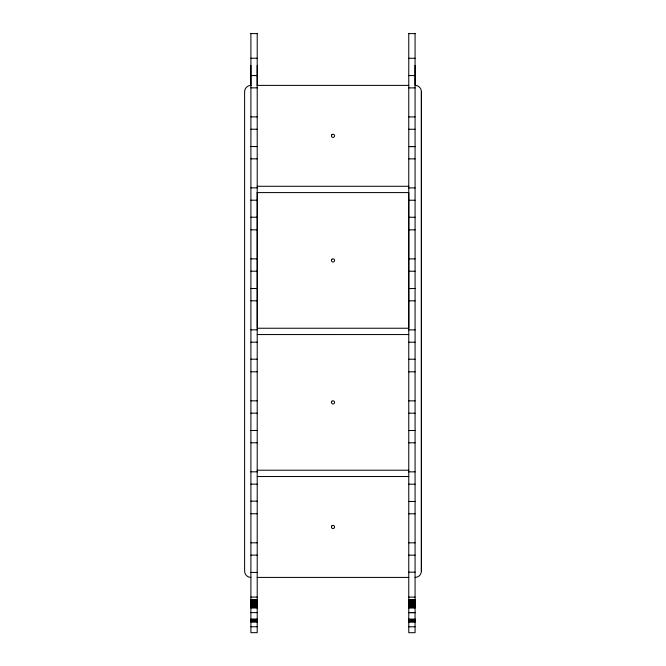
<?xml version="1.0" encoding="UTF-8"?>
<svg xmlns="http://www.w3.org/2000/svg" width="666" height="666" viewBox="0 0 666 666"><rect width="100%" height="100%" fill="white"/><g stroke="black" fill="none" stroke-linecap="round" stroke-linejoin="round"><path stroke-width="1" d="M250.899 85.356L250.899 65.418M257.209 85.356L257.209 65.418M415.076 65.451L415.076 85.39A6.302 6.302 0 0 1 421.378 91.692L421.378 571.112A6.302 6.302 0 0 1 415.076 577.422L415.076 577.364M421.378 571.112L421.378 91.692M250.899 33.583L257.209 33.583M408.766 33.616L415.076 33.616M250.899 58.233L257.209 58.233M408.766 58.267L415.076 58.267M408.766 75.558L415.076 75.558M257.159 85.39L408.841 85.39M250.899 87.854L257.209 87.854M408.766 87.887L415.076 87.887M250.899 116.891L257.209 116.891M408.766 116.925L415.076 116.925M250.899 129.221L257.209 129.221M408.766 129.246L415.076 129.246M408.766 146.545L415.076 146.545M408.766 146.603L415.076 146.603M250.899 158.841L257.209 158.841M408.766 158.866L415.076 158.866M257.193 186.28L408.807 186.272M250.899 187.879L257.209 187.879M408.766 187.912L415.076 187.912M250.899 200.2L257.209 200.2M408.766 200.233L415.076 200.233M250.899 217.208L257.209 217.208M408.766 217.241L415.076 217.241M250.899 229.82L257.209 229.82M408.766 229.853L415.076 229.853M250.899 258.866L257.209 258.866M408.766 258.891L415.076 258.891M250.899 271.187L257.209 271.187M408.766 271.22L415.076 271.22M250.899 288.486L257.209 288.486M250.899 288.545L257.209 288.545M408.766 288.569L415.076 288.52M250.899 300.807L257.209 300.807M408.766 300.841L415.076 300.841M250.899 329.845L257.209 329.845M408.766 329.878L415.076 329.878M257.193 334.557L408.807 334.548M250.899 342.174L257.209 342.174M408.766 342.199L415.076 342.199M250.899 359.182L257.209 359.182M408.766 359.215L415.076 359.215M250.899 371.795L257.209 371.795M408.766 371.828L415.076 371.828M250.899 400.832L257.209 400.832M408.766 400.865L415.076 400.865M250.899 413.153L257.209 413.153M408.766 413.186L415.076 413.186M250.899 430.511L257.209 430.452M408.766 430.544L415.076 430.486M250.899 442.782L257.209 442.782M408.766 442.807L415.076 442.807M257.193 470.221L408.807 470.213M250.899 471.819L257.209 471.819M408.766 471.853L415.076 471.853M257.193 476.523L408.807 476.523M250.899 484.14L257.209 484.14M408.766 484.174L415.076 484.174M250.899 501.148L257.209 501.148M250.899 513.761L257.209 513.761M408.766 513.794L415.076 513.794M250.899 542.807L257.209 542.807M408.766 542.832L415.076 542.832M250.899 555.128L257.209 555.128M408.766 555.161L415.076 555.161M408.766 572.169L415.076 572.169M250.899 572.427L257.209 572.427M257.159 577.422L408.841 577.422M250.899 597.069L257.209 597.069M408.766 597.102L415.076 597.102M250.899 599.841L257.209 599.841M408.766 599.866L415.076 599.866M250.899 600.108L257.209 600.108M408.766 600.133L415.076 600.133M250.899 600.457L257.209 600.457M408.766 600.491L415.076 600.491M250.899 600.907L257.209 600.907M408.766 600.932L415.076 600.932M250.899 601.423L257.209 601.423M408.766 601.456L415.076 601.456M250.899 602.014L257.209 602.014M408.766 602.047L415.076 602.047M250.899 602.672L257.209 602.672M408.766 602.697L415.076 602.697M250.899 603.371L257.209 603.371M408.766 603.404L415.076 603.404M250.899 604.12L257.209 604.12M408.766 604.145L415.076 604.145M250.899 604.886L257.209 604.886M408.766 604.919L415.076 604.919M250.899 605.677L257.209 605.677M408.766 605.71L415.076 605.71M250.899 606.468L257.209 606.468M408.766 606.501L415.076 606.501M250.899 607.25L257.209 607.25M408.766 607.284L415.076 607.284M250.899 608.016L257.209 608.016M408.766 608.041L415.076 608.041M250.899 612.595L257.209 612.62M250.899 619.047L257.209 619.047M408.766 619.08L415.076 619.08M250.899 619.83L257.209 619.83M408.766 619.863L415.076 619.863M250.899 620.629L257.209 620.629M408.766 620.654L415.076 620.654M250.899 621.411L257.209 621.411M408.766 621.436L415.076 621.436M250.899 622.169L257.209 622.169M408.766 622.202L415.076 622.202M250.899 626.773L257.209 626.756M408.766 626.806L415.076 626.781M415.076 33.333L415.076 632.7L408.766 632.7L408.766 33.333M257.209 33.3L257.209 632.667L250.899 632.667L250.899 33.3M250.924 577.422A6.302 6.302 0 0 1 244.622 571.112L244.622 91.692A6.302 6.302 0 0 1 250.924 85.39M257.234 192.582L257.234 328.246L408.807 328.238L408.766 192.582L257.193 192.591M331.884 134.715L331.635 135.048A1.573 1.573 0 0 0 331.635 136.622L331.884 136.946A1.573 1.573 0 0 0 334.116 136.946L334.365 136.622A1.573 1.573 0 0 0 334.365 135.048L334.116 134.715A1.573 1.573 0 0 0 331.884 134.715M331.884 259.307L331.635 259.632A1.573 1.573 0 0 0 331.635 261.205L331.884 261.53A1.573 1.573 0 0 0 334.116 261.53L334.365 261.205A1.573 1.573 0 0 0 334.365 259.632L334.116 259.307A1.573 1.573 0 0 0 331.884 259.307M331.884 401.273L331.635 401.598A1.573 1.573 0 0 0 331.635 403.18L331.884 403.504A1.573 1.573 0 0 0 334.116 403.504L334.365 403.18A1.573 1.573 0 0 0 334.365 401.598L334.116 401.273A1.573 1.573 0 0 0 331.884 401.273M331.884 525.857L331.635 526.182A1.573 1.573 0 0 0 331.635 527.763L331.884 528.088A1.573 1.573 0 0 0 334.116 528.088L334.365 527.763A1.573 1.573 0 0 0 334.365 526.182L334.116 525.857A1.573 1.573 0 0 0 331.884 525.857M257.209 75.533L250.899 75.533L257.209 75.583M257.209 146.512L250.899 146.512L257.209 146.57M415.076 501.473L408.766 501.473L415.076 501.531M415.076 612.628L408.766 612.628L415.076 612.653"/></g></svg>
